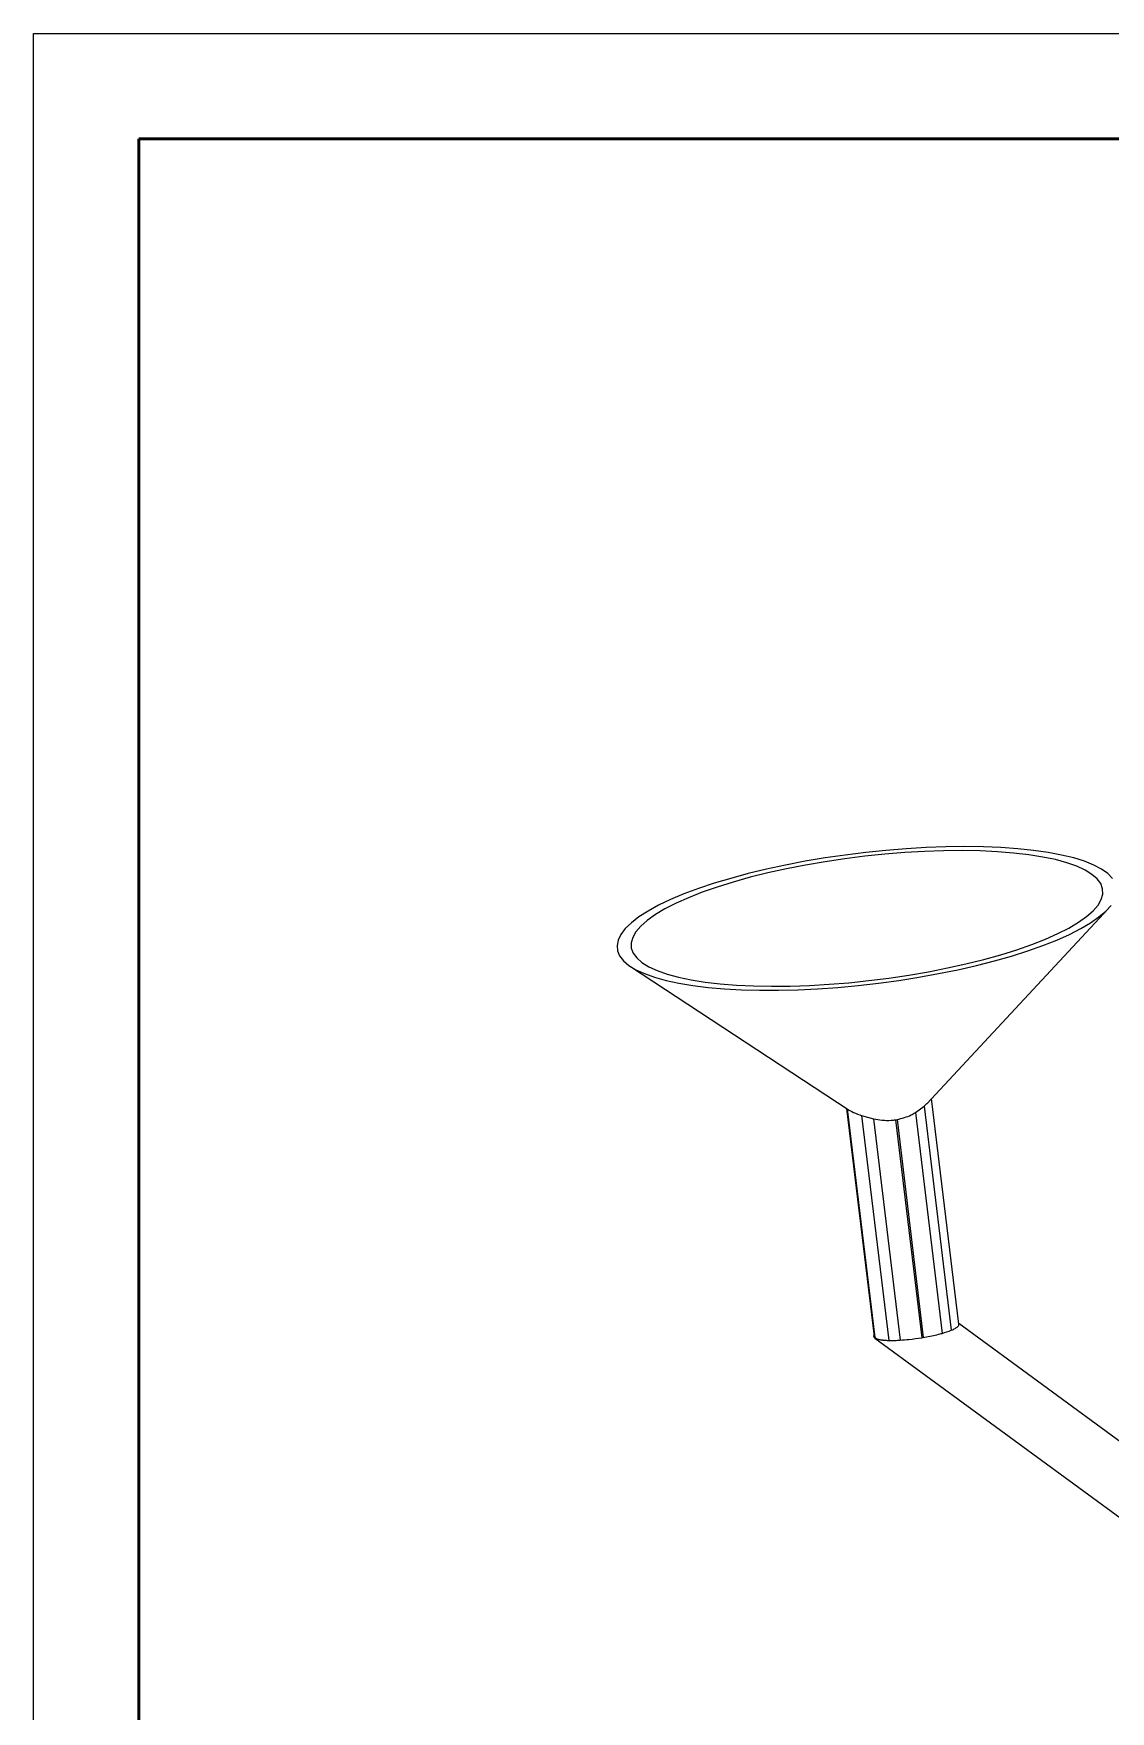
# Model space of a CAD drawing. Header units: millimetres. Extents: x -1795330 to -1787343, y -899964 to -866814.
# Drawn here: x -1787762.9 to -1787660.5, y -899826.6 to -899667.1 of the extents above; entities that cross this region are included whole.
import ezdxf

# ---------------------------------------------------------------- set-up
doc = ezdxf.new("R2010")
doc.units = ezdxf.units.MM
doc.layers.add('粗实线', color=7, linetype='Continuous', lineweight=50)
doc.layers.add('细实线', color=7, linetype='Continuous', lineweight=25)

msp = doc.modelspace()

# ---------------------------------------------------------------- linework, layer by layer
at = {"color": 7, "linetype": 'Continuous', "lineweight": 25}
for p, q in [((-1787677.99, -899768.8), (-1787660.76, -899750.27)), ((-1787706.16, -899755.76), (-1787685.36, -899769.42)), ((-1787678.23, -899769.03), (-1787678, -899768.78)), ((-1787674.94, -899789.77), (-1787677.53, -899768.31)), ((-1787685.61, -899769.26), (-1787682.99, -899790.92)), ((-1787685.6, -899769.26), (-1787682.97, -899790.98)), ((-1787685.57, -899769.29), (-1787682.94, -899791.02)), ((-1787684.19, -899769.93), (-1787683.05, -899770.25)), ((-1787684.19, -899769.93), (-1787681.61, -899791.3)), ((-1787683.05, -899770.25), (-1787680.51, -899791.28)), ((-1787680.96, -899770.33), (-1787680.82, -899770.31)), ((-1787680.96, -899770.33), (-1787678.46, -899791.05)), ((-1787680.82, -899770.31), (-1787678.32, -899791.02)), ((-1787679.08, -899769.65), (-1787678.23, -899769.03)), ((-1787679.08, -899769.65), (-1787676.54, -899790.64)), ((-1787678.23, -899769.03), (-1787675.66, -899790.34)), ((-1787683, -899790.81), (-1787683.05, -899790.88)), ((-1787683.05, -899790.88), (-1787682.97, -899790.98)), ((-1787682.97, -899790.92), (-1787682.97, -899790.98)), ((-1787682.97, -899790.98), (-1787682.94, -899791.02)), ((-1787682.94, -899791.02), (-1787682.87, -899791.12)), ((-1787682.93, -899791.08), (-1787658.7, -899808.83)), ((-1787678.46, -899791.05), (-1787678.32, -899791.02)), ((-1787659.03, -899801.37), (-1787674.95, -899789.71))]:
    msp.add_line(p, q, dxfattribs=at)
at = {"color": 7, "linetype": 'Continuous', "lineweight": 25, "flags": 128}
for points in [[(-1787681.87, -899744.72), (-1787683.8, -899744.92), (-1787685.74, -899745.16), (-1787687.66, -899745.44), (-1787689.56, -899745.76), (-1787691.42, -899746.12), (-1787693.22, -899746.51), (-1787694.97, -899746.93), (-1787696.63, -899747.38), (-1787698.21, -899747.85), (-1787699.7, -899748.35), (-1787701.08, -899748.86), (-1787702.34, -899749.4), (-1787703.48, -899749.94), (-1787704.48, -899750.49), (-1787705.35, -899751.05), (-1787706.07, -899751.6), (-1787706.65, -899752.16), (-1787707.07, -899752.71), (-1787707.34, -899753.24), (-1787707.44, -899753.77), (-1787707.39, -899754.27), (-1787707.19, -899754.76), (-1787706.82, -899755.22), (-1787706.31, -899755.66), (-1787705.64, -899756.07), (-1787704.82, -899756.44), (-1787703.87, -899756.78), (-1787702.78, -899757.08), (-1787701.56, -899757.34), (-1787700.22, -899757.56), (-1787698.78, -899757.74), (-1787697.23, -899757.88), (-1787695.6, -899757.97), (-1787693.88, -899758.01), (-1787692.1, -899758.01), (-1787690.26, -899757.97), (-1787688.37, -899757.88), (-1787686.46, -899757.74), (-1787684.53, -899757.57), (-1787682.59, -899757.35), (-1787680.66, -899757.08), (-1787678.74, -899756.78), (-1787676.87, -899756.44), (-1787675.03, -899756.07), (-1787673.26, -899755.67), (-1787671.55, -899755.23), (-1787669.93, -899754.77), (-1787668.39, -899754.28), (-1787666.96, -899753.77), (-1787665.64, -899753.25), (-1787664.44, -899752.71), (-1787663.36, -899752.16), (-1787662.43, -899751.61), (-1787661.63, -899751.05), (-1787660.98, -899750.5), (-1787660.48, -899749.95)], [(-1787681.97, -899745.08), (-1787683.87, -899745.28), (-1787685.77, -899745.52), (-1787687.66, -899745.8), (-1787689.52, -899746.12), (-1787691.33, -899746.47), (-1787693.09, -899746.86), (-1787694.79, -899747.28), (-1787696.4, -899747.73), (-1787697.92, -899748.21), (-1787699.34, -899748.7), (-1787700.64, -899749.22), (-1787701.83, -899749.74), (-1787702.88, -899750.28), (-1787703.79, -899750.83), (-1787704.56, -899751.37), (-1787705.18, -899751.92), (-1787705.65, -899752.46), (-1787705.95, -899752.99), (-1787706.1, -899753.51), (-1787706.08, -899754.01), (-1787705.9, -899754.49), (-1787705.57, -899754.95), (-1787705.07, -899755.38), (-1787704.42, -899755.78), (-1787703.62, -899756.15), (-1787702.68, -899756.48), (-1787701.6, -899756.77), (-1787700.39, -899757.03), (-1787699.06, -899757.24), (-1787697.62, -899757.41), (-1787696.08, -899757.53), (-1787694.45, -899757.61), (-1787692.75, -899757.64), (-1787690.97, -899757.62), (-1787689.15, -899757.56), (-1787687.28, -899757.45), (-1787685.39, -899757.3), (-1787683.49, -899757.1), (-1787681.59, -899756.86), (-1787679.7, -899756.58), (-1787677.84, -899756.26), (-1787676.03, -899755.9), (-1787674.27, -899755.51), (-1787672.57, -899755.09), (-1787670.96, -899754.64), (-1787669.44, -899754.17), (-1787668.02, -899753.67), (-1787666.72, -899753.16), (-1787665.53, -899752.63), (-1787664.48, -899752.1), (-1787663.57, -899751.55), (-1787662.8, -899751), (-1787662.18, -899750.46), (-1787661.71, -899749.92), (-1787661.41, -899749.39), (-1787661.26, -899748.87), (-1787661.28, -899748.37), (-1787661.46, -899747.88), (-1787661.79, -899747.43), (-1787662.29, -899747), (-1787662.94, -899746.6), (-1787663.74, -899746.23), (-1787664.68, -899745.9), (-1787665.76, -899745.6), (-1787666.97, -899745.35), (-1787668.3, -899745.14), (-1787669.74, -899744.97), (-1787671.28, -899744.85), (-1787672.91, -899744.77), (-1787674.62, -899744.74), (-1787676.39, -899744.76), (-1787678.21, -899744.82), (-1787680.08, -899744.93), (-1787681.97, -899745.08)], [(-1787660.34, -899747.38), (-1787660.78, -899746.93), (-1787661.37, -899746.51), (-1787662.11, -899746.12), (-1787663, -899745.76), (-1787664.02, -899745.44), (-1787665.18, -899745.16), (-1787666.45, -899744.92), (-1787667.85, -899744.72), (-1787669.34, -899744.56), (-1787670.94, -899744.45), (-1787672.61, -899744.38), (-1787674.36, -899744.36), (-1787676.18, -899744.38), (-1787678.04, -899744.45), (-1787679.94, -899744.56), (-1787681.87, -899744.72)]]:
    msp.add_lwpolyline(points, dxfattribs=at)
at = {"color": 7, "linetype": 'Continuous', "lineweight": 25}
msp.add_arc((-1787682.76, -899790.84), 0.292, 187.1436, 248.0933, dxfattribs=at)
for points, knots in [([(-1787685.36, -899769.41), (-1787685.28, -899769.46), (-1787685.06, -899769.61), (-1787684.6, -899769.79), (-1787684.25, -899769.91), (-1787684.19, -899769.93)], [0, 0, 0, 0, 0.2843919, 0.8789415, 1, 1, 1, 1]), ([(-1787683.05, -899770.25), (-1787682.78, -899770.29), (-1787682.23, -899770.39), (-1787681.52, -899770.4), (-1787681.1, -899770.35), (-1787680.96, -899770.33)], [0, 0, 0, 0, 0.394272, 0.800654, 1, 1, 1, 1]), ([(-1787680.82, -899770.31), (-1787680.35, -899770.19), (-1787679.73, -899770.03), (-1787679.21, -899769.73), (-1787679.08, -899769.65)], [0, 0, 0, 0, 0.751396, 1, 1, 1, 1]), ([(-1787682.94, -899791.02), (-1787682.87, -899791.07), (-1787682.73, -899791.16), (-1787682.27, -899791.26), (-1787681.85, -899791.29), (-1787681.61, -899791.3)], [0, 0, 0, 0, 0.295516, 0.59802, 1, 1, 1, 1]), ([(-1787682.87, -899791.12), (-1787682.78, -899791.15), (-1787682.59, -899791.22), (-1787682.16, -899791.28), (-1787681.8, -899791.3), (-1787681.61, -899791.3)], [0, 0, 0, 0, 0.3077137, 0.6325621, 1, 1, 1, 1]), ([(-1787680.51, -899791.28), (-1787680.24, -899791.26), (-1787679.55, -899791.21), (-1787678.87, -899791.11), (-1787678.46, -899791.05)], [0, 0, 0, 0, 0.402509, 1, 1, 1, 1]), ([(-1787678.32, -899791.02), (-1787678.22, -899791.01), (-1787677.66, -899790.91), (-1787677.06, -899790.78), (-1787676.6, -899790.65), (-1787676.54, -899790.64)], [0, 0, 0, 0, 0.15671, 0.897118, 1, 1, 1, 1]), ([(-1787676.54, -899790.64), (-1787676.23, -899790.54), (-1787675.91, -899790.44), (-1787675.66, -899790.34), (-1787675.66, -899790.34)], [0, 0, 0, 0, 0.999016, 1, 1, 1, 1]), ([(-1787675.66, -899790.34), (-1787675.53, -899790.28), (-1787675.27, -899790.17), (-1787675.04, -899790), (-1787674.92, -899789.87), (-1787674.94, -899789.8), (-1787674.95, -899789.77)], [0, 0, 0, 0, 0.304673, 0.597202, 0.870056, 1, 1, 1, 1]), ([(-1787681.61, -899791.3), (-1787681.42, -899791.31), (-1787681.07, -899791.31), (-1787680.69, -899791.29), (-1787680.51, -899791.28)], [0, 0, 0, 0, 0.526914, 1, 1, 1, 1])]:
    msp.add_open_spline(points, degree=3, knots=knots, dxfattribs=at)
at = {"layer": '粗实线'}
for p, q in [((-1787752.9, -899954.07), (-1787752.9, -899677.07)), ((-1787752.9, -899677.07), (-1787352.9, -899677.07))]:
    msp.add_line(p, q, dxfattribs=at)
at = {"layer": '细实线'}
for p, q in [((-1787762.9, -899964.07), (-1787762.9, -899667.07)), ((-1787762.9, -899667.07), (-1787342.9, -899667.07))]:
    msp.add_line(p, q, dxfattribs=at)

doc.saveas('drawing.dxf')
